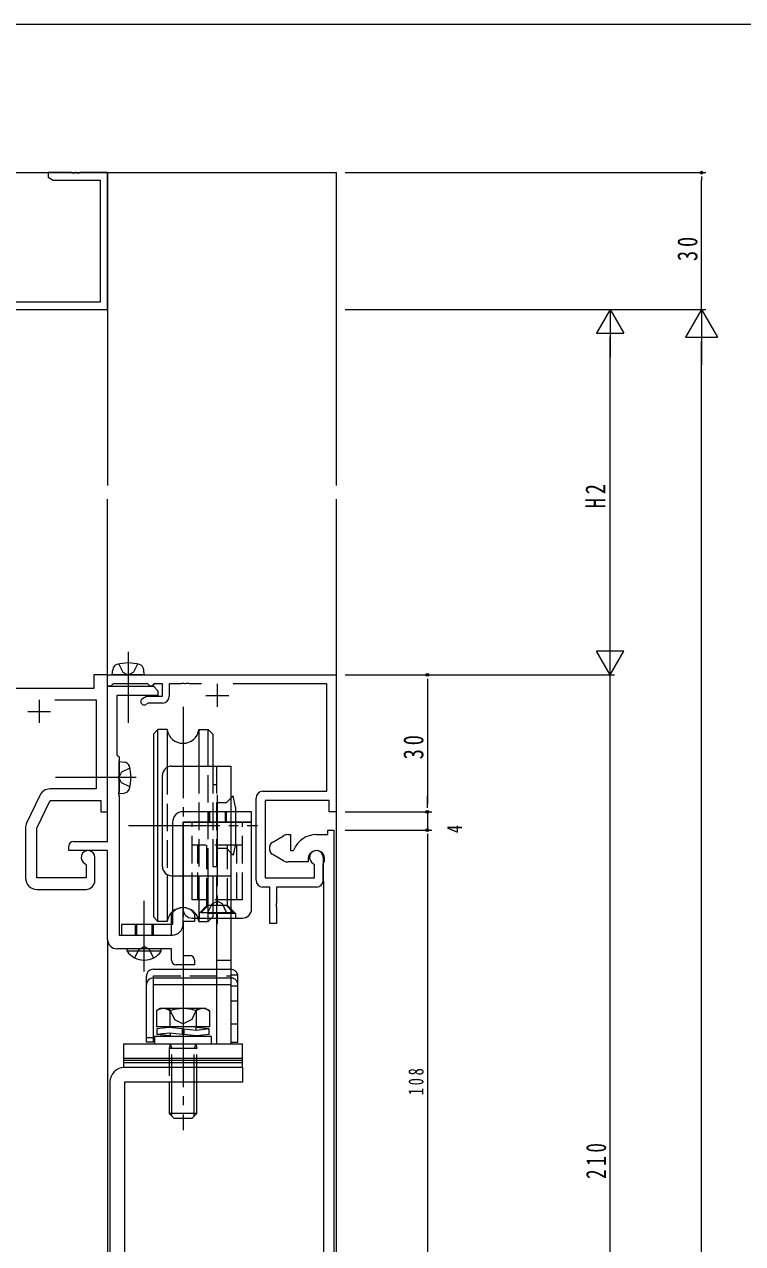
# Model space of a CAD drawing. Units: millimetres, scale not verified. Extents: x -567 to 567, y -403 to 403.
# Drawn here: x -401.9 to -244.7, y 131.9 to 399 of the extents above; entities that cross this region are included whole.
import ezdxf
from ezdxf.enums import TextEntityAlignment as Align

# ---------------------------------------------------------------- set-up
doc = ezdxf.new("R2010")
doc.units = ezdxf.units.MM
doc.header["$LTSCALE"] = 2
doc.linetypes.add('USER2', pattern=[13, 10, -1, 1, -1])
doc.linetypes.add('USER4', pattern=[4, 3, -1])
for name, color, linetype, lineweight in [('0-1_USER1', 7, 'Continuous', 18), ('0-3_YKK_11', 7, 'Continuous', 18), ('0-4_YKK_12', 2, 'Continuous', 18), ('0-5_YSS_K', 4, 'Continuous', 18), ('0-7_YKK_D', 6, 'Continuous', 18)]:
    doc.layers.add(name, color=color, linetype=linetype, lineweight=lineweight)
doc.styles.add('ＭＳ ゴシック', font='')
doc.styles.get('ＭＳ ゴシック').set_extended_font_data('MS Gothic')

msp = doc.modelspace()

# ---------------------------------------------------------------- linework, layer by layer
at = {"layer": '0-1_USER1'}
msp.add_line((537.274, 399), (-562.726, 399), dxfattribs=at)
at = {"layer": '0-3_YKK_11'}
for p, q in [((-396.709, 366.521), (-396.709, 365.521)), ((-391.667, 366.521), (-396.709, 366.521)), ((-391.484, 366.401), (-391.667, 366.521)), ((-390.934, 366.401), (-391.484, 366.401)), ((-390.75, 366.521), (-390.934, 366.401)), ((-390.667, 366.521), (-390.75, 366.521)), ((-390.484, 366.401), (-390.667, 366.521)), ((-389.934, 366.401), (-390.484, 366.401)), ((-389.75, 366.521), (-389.934, 366.401)), ((-383.709, 366.521), (-389.75, 366.521)), ((-383.709, 336.521), (-383.709, 366.521)), ((-396.709, 365.521), (-395.618, 364.891)), ((-395.618, 364.891), (-385.339, 364.891)), ((-385.339, 364.891), (-385.339, 338.151)), ((-428.709, 336.521), (-383.709, 336.521)), ((-385.339, 338.151), (-405.173, 338.151)), ((-386.709, 256.521), (-386.709, 253.521)), ((-383.709, 256.521), (-386.709, 256.521)), ((-383.709, 256.521), (-333.709, 256.521)), ((-383.709, 254.021), (-383.709, 256.521)), ((-383.709, 226.521), (-383.709, 256.521)), ((-333.709, 256.521), (-333.709, 226.521)), ((-383.709, 254.021), (-373.709, 254.021)), ((-383.709, 220.021), (-383.709, 254.021)), ((-383.009, 254.021), (-383.709, 254.021)), ((-382.709, 254.321), (-383.009, 254.021)), ((-382.509, 254.521), (-382.709, 254.321)), ((-374.909, 254.521), (-382.509, 254.521)), ((-374.709, 254.321), (-374.909, 254.521)), ((-374.409, 254.021), (-374.709, 254.321)), ((-374.009, 254.021), (-374.409, 254.021)), ((-373.709, 254.321), (-374.009, 254.021)), ((-373.509, 254.521), (-373.709, 254.321)), ((-373.709, 254.321), (-373.509, 254.521)), ((-373.709, 254.021), (-372.709, 253.021)), ((-371.709, 254.521), (-373.509, 254.521)), ((-371.709, 251.821), (-371.709, 254.521)), ((-370.209, 254.521), (-370.209, 251.821)), ((-367.667, 254.521), (-370.209, 254.521)), ((-367.484, 254.641), (-367.667, 254.521)), ((-366.934, 254.641), (-367.484, 254.641)), ((-366.75, 254.521), (-366.934, 254.641)), ((-366.667, 254.521), (-366.75, 254.521)), ((-366.484, 254.641), (-366.667, 254.521)), ((-365.934, 254.641), (-366.484, 254.641)), ((-365.75, 254.521), (-365.934, 254.641)), ((-363.168, 254.521), (-365.75, 254.521)), ((-359.709, 254.521), (-359.709, 249.521)), ((-335.709, 254.521), (-356.249, 254.521)), ((-335.709, 231.021), (-335.709, 254.521)), ((-386.709, 253.521), (-425.709, 253.521)), ((-381.709, 252.021), (-381.709, 239.021)), ((-372.709, 252.021), (-381.709, 252.021)), ((-376.076, 251.321), (-375.209, 251.821)), ((-375.209, 251.821), (-371.709, 251.821)), ((-372.709, 253.021), (-372.709, 252.021)), ((-362.209, 252.021), (-357.209, 252.021)), ((-401.209, 248.521), (-396.209, 248.521)), ((-398.709, 251.021), (-398.709, 246.021)), ((-395.245, 251.021), (-386.209, 251.021)), ((-386.209, 251.021), (-386.209, 231.521)), ((-374.807, 250.321), (-375.326, 250.022)), ((-371.709, 250.321), (-374.807, 250.321)), ((-381.709, 239.021), (-381.209, 238.521)), ((-381.209, 238.521), (-381.209, 234.479)), ((-381.209, 234.479), (-381.329, 234.296)), ((-381.329, 234.296), (-381.329, 233.746)), ((-381.329, 233.746), (-381.209, 233.563)), ((-381.209, 233.563), (-381.209, 230.979)), ((-398.587, 230.094), (-401.467, 224.03)), ((-386.209, 231.521), (-396.328, 231.521)), ((-381.209, 230.979), (-381.329, 230.796)), ((-381.329, 230.796), (-381.329, 230.246)), ((-381.329, 230.246), (-381.209, 230.063)), ((-381.209, 230.063), (-381.209, 199.521)), ((-349.709, 231.021), (-335.709, 231.021)), ((-399.209, 222.958), (-396.328, 229.021)), ((-396.328, 229.021), (-385.209, 229.021)), ((-385.209, 229.021), (-385.209, 226.521)), ((-351.209, 211.521), (-351.209, 229.521)), ((-349.209, 229.021), (-349.209, 212.021)), ((-335.209, 229.021), (-349.209, 229.021)), ((-335.209, 226.521), (-335.209, 229.021)), ((-385.209, 226.521), (-383.709, 226.521)), ((-333.709, 226.521), (-335.209, 226.521)), ((-401.709, 222.958), (-401.709, 212.021)), ((-399.209, 212.021), (-399.209, 222.958)), ((-335.509, 222.521), (-334.209, 222.521)), ((-335.509, 221.521), (-335.509, 222.521)), ((-334.209, 222.521), (-334.209, 46.521)), ((-392.209, 218.021), (-392.209, 219.021)), ((-391.209, 220.021), (-383.709, 220.021)), ((-347.709, 219.81), (-345.209, 221.253)), ((-344.209, 221.521), (-343.709, 221.521)), ((-343.709, 221.521), (-343.709, 218.021)), ((-338.009, 221.521), (-335.509, 221.521)), ((-383.709, 218.021), (-392.209, 218.021)), ((-386.509, 211.521), (-386.509, 216.521)), ((-383.709, 198.521), (-383.709, 218.021)), ((-348.209, 218.099), (-348.209, 218.944)), ((-345.209, 215.789), (-347.709, 217.233)), ((-343.709, 218.021), (-343.2, 218.021)), ((-343.2, 218.021), (-342.922, 218.209)), ((-336.509, 216.521), (-336.509, 211.521)), ((-388.617, 215.15), (-388.439, 214.876)), ((-388.439, 214.876), (-388.439, 212.021)), ((-339.809, 215.521), (-344.209, 215.521)), ((-339.809, 216.221), (-339.809, 215.521)), ((-338.439, 214.876), (-338.617, 215.15)), ((-338.439, 212.021), (-338.439, 214.876)), ((-336.509, 215.14), (-336.466, 215.294)), ((-336.509, 211.602), (-336.509, 215.14)), ((-388.439, 212.021), (-399.209, 212.021)), ((-349.209, 212.021), (-338.439, 212.021)), ((-336.468, 211.452), (-336.509, 211.602)), ((-336.464, 211.443), (-336.468, 211.452)), ((-336.454, 211.426), (-336.464, 211.443)), ((-336.449, 211.418), (-336.454, 211.426)), ((-336.409, 211.268), (-336.449, 211.418)), ((-336.409, 56.521), (-336.409, 211.268)), ((-399.209, 209.521), (-388.509, 209.521)), ((-348.209, 210.021), (-349.709, 210.021)), ((-348.209, 202.021), (-348.209, 210.021)), ((-346.709, 210.021), (-346.709, 206.479)), ((-338.009, 210.021), (-346.709, 210.021)), ((-346.709, 206.479), (-346.829, 206.296)), ((-346.829, 206.296), (-346.829, 205.746)), ((-346.829, 205.746), (-346.709, 205.563)), ((-369.709, 204.086), (-369.653, 204.26)), ((-369.709, 199.521), (-369.709, 204.086)), ((-364.764, 204.26), (-364.709, 204.086)), ((-364.709, 204.086), (-364.709, 202.521)), ((-346.709, 205.563), (-346.709, 202.021)), ((-367.209, 202.521), (-367.209, 195.021)), ((-364.709, 202.521), (-367.209, 202.521)), ((-346.709, 202.021), (-348.209, 202.021)), ((-381.209, 199.521), (-369.709, 199.521)), ((-369.709, 196.521), (-381.709, 196.521)), ((-369.709, 194.021), (-369.709, 196.521)), ((-367.209, 195.021), (-365.709, 195.021)), ((-364.709, 193.021), (-368.709, 193.021)), ((-364.709, 194.021), (-364.709, 193.021))]:
    msp.add_line(p, q, dxfattribs=at)
for centre, radius, start, end in [((-375.701, 250.671), 0.75, 119.99999, 300.00001), ((-371.709, 251.821), 1.5, 270.00001, 359.99999), ((-396.328, 229.021), 2.5, 90, 154.59228), ((-349.709, 229.521), 1.5, 90.00001, 179.99999), ((-399.209, 222.958), 2.5, 154.5923, 180), ((-391.209, 219.021), 1, 90.00001, 179.99999), ((-347.209, 218.944), 1, 119.99998, 180), ((-344.209, 219.521), 2, 89.99998, 120), ((-338.009, 216.221), 5.3, 89.99999, 157.9757), ((-388.009, 216.521), 1.5, 0.00002, 246.07405), ((-347.209, 218.099), 1, 180, 240.00002), ((-338.009, 216.221), 1.8, 328.99728, 179.99999), ((-338.009, 216.521), 1.5, 0.00002, 246.07405), ((-344.209, 217.521), 2, 240, 270.00002), ((-399.209, 212.021), 2.5, 180.00001, 269.99999), ((-388.509, 211.521), 2, 270.00001, 359.99999), ((-349.709, 211.521), 1.5, 180.00001, 269.99999), ((-338.009, 211.521), 1.5, 270.00001, 359.99999), ((-367.209, 202.521), 3, 35.43096, 144.56904), ((-381.709, 198.521), 2, 180.00001, 269.99999), ((-365.709, 194.021), 1, 0.00001, 89.99999), ((-368.709, 194.021), 1, 180.00001, 269.99999)]:
    msp.add_arc(centre, radius, start, end, dxfattribs=at)
at = {"layer": '0-4_YKK_12'}
for p, q in [((-483.709, 366.521), (-333.709, 366.521)), ((-383.709, 366.521), (-383.709, 298.021)), ((-333.709, 366.521), (-333.709, 298.021)), ((-383.709, 256.221), (-383.709, 295.021)), ((-333.709, 295.021), (-333.709, -76.979)), ((-383.709, 256.521), (-383.709, 256.221)), ((-383.709, 256.521), (-333.709, 256.521)), ((-383.709, 198.521), (-383.709, 114.521))]:
    msp.add_line(p, q, dxfattribs=at)
at = {"layer": '0-5_YSS_K', "linetype": 'USER2'}
for p, q in [((-379.209, 261.521), (-379.209, 246.021)), ((-367.209, 249.495), (-367.209, 169.604)), ((-377.455, 234.021), (-395.134, 234.021)), ((-359.709, 230.218), (-359.709, 220.221)), ((-359.709, 230.218), (-359.709, 201.946)), ((-379.158, 223.521), (-350.886, 223.521)), ((-375.709, 191.521), (-375.709, 207.021)), ((-367.209, 186.221), (-367.209, 156.81))]:
    msp.add_line(p, q, dxfattribs=at)
at = {"layer": '0-5_YSS_K'}
for p, q in [((-382.709, 256.521), (-382.611, 257.641)), ((-375.709, 256.521), (-382.709, 256.521)), ((-381.259, 258.885), (-380.354, 257.069)), ((-380.354, 257.069), (-379.209, 256.461)), ((-378.064, 257.069), (-379.209, 256.461)), ((-377.159, 258.885), (-378.064, 257.069)), ((-375.709, 256.521), (-375.807, 257.641)), ((-373.709, 243.521), (-373.709, 203.521)), ((-370.673, 244.521), (-372.709, 244.521)), ((-370.673, 244.521), (-370.673, 236.274)), ((-363.745, 244.521), (-363.745, 236.521)), ((-363.745, 244.521), (-361.709, 244.521)), ((-361.709, 236.521), (-361.709, 244.521)), ((-361.709, 244.521), (-360.709, 243.521)), ((-360.709, 243.521), (-360.709, 236.521)), ((-380.66, 235.166), (-381.269, 234.021)), ((-381.209, 230.521), (-381.209, 237.521)), ((-381.209, 237.521), (-380.089, 237.423)), ((-378.845, 236.071), (-380.66, 235.166)), ((-369.709, 236.521), (-356.709, 236.521)), ((-356.709, 236.521), (-356.709, 175.721)), ((-380.66, 232.876), (-381.269, 234.021)), ((-378.845, 231.971), (-380.66, 232.876)), ((-371.709, 214.521), (-371.709, 234.521)), ((-381.209, 230.521), (-380.089, 230.619)), ((-356.209, 230.021), (-356.709, 229.521)), ((-355.709, 227.521), (-356.209, 230.021)), ((-355.709, 227.521), (-355.709, 219.521)), ((-352.209, 226.521), (-367.209, 226.521)), ((-352.209, 224.221), (-352.209, 226.521)), ((-369.509, 224.221), (-369.509, 201.821)), ((-367.209, 224.221), (-352.209, 224.221)), ((-367.209, 201.821), (-367.209, 224.221)), ((-352.209, 224.221), (-367.209, 224.221)), ((-367.209, 224.221), (-367.209, 205.221)), ((-352.209, 205.221), (-352.209, 224.221)), ((-355.709, 219.521), (-356.209, 217.021)), ((-356.209, 217.021), (-356.709, 217.521)), ((-370.673, 212.769), (-370.673, 202.521)), ((-369.709, 212.521), (-356.709, 212.521)), ((-363.745, 212.521), (-363.745, 202.521)), ((-361.709, 202.521), (-361.709, 212.521)), ((-360.709, 212.521), (-360.709, 203.521)), ((-359.909, 212.521), (-359.909, 175.721)), ((-363.209, 204.471), (-361.709, 205.971)), ((-357.709, 205.971), (-361.709, 205.971)), ((-356.209, 204.471), (-357.709, 205.971)), ((-372.709, 202.521), (-373.709, 203.521)), ((-365.209, 203.221), (-354.209, 203.221)), ((-363.209, 204.471), (-356.209, 204.471)), ((-361.709, 202.521), (-360.709, 203.521)), ((-380.709, 201.821), (-380.709, 199.521)), ((-369.509, 201.821), (-380.709, 201.821)), ((-370.673, 202.521), (-372.709, 202.521)), ((-363.745, 202.521), (-361.709, 202.521)), ((-380.709, 199.521), (-369.509, 199.521)), ((-371.959, 196.521), (-379.459, 196.521)), ((-379.459, 196.012), (-379.459, 196.521)), ((-371.959, 196.012), (-379.459, 196.012)), ((-371.959, 196.012), (-371.959, 196.521)), ((-375.209, 176.021), (-375.209, 190.521)), ((-373.709, 192.021), (-359.909, 192.021)), ((-373.709, 190.116), (-359.909, 190.116)), ((-356.709, 190.821), (-355.209, 190.821)), ((-355.209, 176.021), (-355.209, 190.821)), ((-373.709, 188.659), (-359.909, 188.659)), ((-373.709, 176.021), (-373.709, 188.659)), ((-372.209, 183.4), (-372.982, 182.953)), ((-372.982, 182.953), (-372.982, 179.4)), ((-362.209, 183.4), (-372.209, 183.4)), ((-370.095, 182.953), (-370.095, 179.4)), ((-364.322, 182.953), (-364.322, 179.4)), ((-362.209, 183.4), (-361.435, 182.953)), ((-361.435, 182.953), (-361.435, 179.4)), ((-361.435, 179.4), (-372.982, 179.4)), ((-370.154, 179.249), (-372.909, 178.946)), ((-372.909, 178.946), (-372.909, 177.73)), ((-367.399, 178.976), (-370.154, 179.249)), ((-370.009, 179.4), (-370.009, 179.25)), ((-367.399, 178.976), (-367.399, 177.76)), ((-364.409, 179.4), (-364.409, 178.642)), ((-364.359, 179.25), (-364.409, 179.25)), ((-361.509, 178.946), (-364.359, 179.25)), ((-361.509, 178.946), (-364.263, 178.642)), ((-361.509, 177.73), (-361.509, 178.946)), ((-373.459, 177.321), (-373.459, 175.721)), ((-360.959, 177.321), (-373.459, 177.321)), ((-370.154, 178.033), (-372.909, 177.73)), ((-370.059, 177.426), (-372.909, 177.73)), ((-367.399, 177.76), (-370.154, 178.033)), ((-370.059, 177.426), (-370.009, 177.426)), ((-370.009, 178.034), (-370.009, 177.321)), ((-364.263, 178.642), (-367.019, 178.915)), ((-367.019, 178.915), (-367.019, 177.699)), ((-364.263, 177.426), (-367.019, 177.699)), ((-364.409, 177.426), (-364.409, 177.321)), ((-361.509, 177.73), (-364.263, 177.426)), ((-360.959, 175.721), (-360.959, 177.321)), ((-380.209, 175.721), (-354.209, 175.721)), ((-380.209, 175.721), (-380.209, 172.521)), ((-373.709, 176.021), (-375.209, 176.021)), ((-373.459, 175.721), (-360.959, 175.721)), ((-354.209, 172.521), (-354.209, 175.721)), ((-380.209, 172.521), (-354.209, 172.521)), ((-380.209, 172.521), (-380.209, 172.021)), ((-380.209, 172.521), (-354.209, 172.521)), ((-354.209, 172.021), (-380.209, 172.021)), ((-380.209, 172.021), (-380.209, 171.021)), ((-354.209, 171.521), (-380.209, 171.521)), ((-380.209, 171.021), (-380.209, 170.521)), ((-354.209, 172.021), (-354.209, 172.521)), ((-354.209, 171.021), (-354.209, 172.021)), ((-354.209, 170.521), (-354.209, 171.021)), ((-354.209, 170.521), (-380.209, 170.521)), ((-354.209, 170.521), (-380.007, 170.521)), ((-354.209, 170.521), (-354.209, 167.321)), ((-383.207, 167.321), (-383.207, 117.721)), ((-380.007, 167.321), (-380.007, 117.721)), ((-354.209, 167.321), (-380.007, 167.321)), ((-370.209, 167.321), (-370.209, 160.4)), ((-369.669, 160.4), (-369.669, 167.321)), ((-364.749, 160.4), (-364.749, 167.321)), ((-364.209, 160.4), (-364.209, 167.321)), ((-370.209, 160.4), (-369.209, 159.4)), ((-364.209, 160.4), (-365.209, 159.4)), ((-369.209, 159.4), (-365.209, 159.4))]:
    msp.add_line(p, q, dxfattribs=at)
at = {"layer": '0-5_YSS_K', "linetype": 'USER4'}
for p, q in [((-370.673, 236.274), (-370.673, 212.769)), ((-363.745, 236.521), (-363.745, 212.521)), ((-361.709, 212.521), (-361.709, 236.521)), ((-360.709, 236.521), (-360.709, 212.521)), ((-359.909, 236.521), (-359.909, 212.521)), ((-360.709, 232.521), (-359.909, 232.521)), ((-359.909, 228.521), (-357.709, 228.521)), ((-356.709, 229.521), (-357.709, 228.521)), ((-361.709, 226.521), (-361.709, 224.221)), ((-361.409, 226.521), (-361.409, 224.221)), ((-358.009, 226.521), (-358.009, 224.221)), ((-357.709, 224.221), (-357.709, 226.521)), ((-365.209, 207.221), (-365.209, 224.221)), ((-354.209, 207.221), (-354.209, 224.221)), ((-354.209, 219.221), (-365.209, 219.221)), ((-363.959, 207.221), (-363.959, 219.221)), ((-361.959, 205.971), (-361.959, 219.221)), ((-357.459, 205.971), (-357.459, 219.221)), ((-355.459, 207.221), (-355.459, 219.221)), ((-359.909, 218.521), (-357.709, 218.521)), ((-356.709, 217.521), (-357.709, 218.521)), ((-360.709, 214.521), (-359.909, 214.521)), ((-354.209, 207.221), (-365.209, 207.221)), ((-361.959, 205.971), (-363.709, 204.221)), ((-357.459, 205.971), (-361.959, 205.971)), ((-361.759, 204.471), (-360.854, 206.327)), ((-360.854, 206.327), (-359.709, 206.936)), ((-358.564, 206.327), (-359.709, 206.936)), ((-357.659, 204.471), (-358.564, 206.327)), ((-355.709, 204.221), (-363.709, 204.221)), ((-363.709, 204.221), (-363.709, 203.221)), ((-377.709, 201.821), (-377.709, 199.521)), ((-377.409, 201.821), (-377.409, 199.521)), ((-374.009, 201.821), (-374.009, 199.521)), ((-373.709, 199.521), (-373.709, 201.821)), ((-377.759, 194.512), (-376.854, 196.368)), ((-376.854, 196.368), (-375.709, 196.976)), ((-374.564, 196.368), (-375.709, 196.976)), ((-373.659, 194.512), (-374.564, 196.368)), ((-359.909, 194.021), (-356.709, 194.021)), ((-373.709, 190.611), (-356.709, 190.611)), ((-373.709, 188.659), (-373.709, 190.611)), ((-359.909, 192.021), (-356.709, 192.021)), ((-359.909, 190.116), (-356.709, 190.116)), ((-359.909, 188.659), (-356.709, 188.659)), ((-355.209, 188.321), (-356.709, 188.321)), ((-355.209, 185.021), (-356.709, 185.021)), ((-370.259, 183.402), (-369.109, 181.045)), ((-364.159, 183.402), (-365.309, 181.045)), ((-369.109, 181.045), (-367.209, 180.034)), ((-365.309, 181.045), (-367.209, 180.034)), ((-355.209, 180.021), (-356.709, 180.021)), ((-373.709, 177.021), (-375.209, 177.021)), ((-370.009, 175.64), (-370.209, 174.7)), ((-364.209, 174.7), (-370.209, 174.7)), ((-370.209, 174.7), (-370.209, 167.321)), ((-370.009, 175.721), (-370.009, 175.64)), ((-370.009, 175.64), (-369.669, 174.7)), ((-369.669, 167.321), (-369.669, 174.7)), ((-364.409, 175.64), (-364.749, 174.7)), ((-364.749, 167.321), (-364.749, 174.7)), ((-364.409, 175.721), (-364.409, 175.64)), ((-364.409, 175.64), (-364.209, 174.7)), ((-364.209, 167.321), (-364.209, 174.7)), ((-364.209, 160.4), (-370.209, 160.4)), ((-369.669, 159.86), (-369.669, 160.4)), ((-364.749, 159.86), (-364.749, 160.4))]:
    msp.add_line(p, q, dxfattribs=at)
at = {"layer": '0-5_YSS_K'}
for points in [[(-372.709, 202.521), (-372.709, 244.521), (-373.709, 243.521)], [(-356.709, 190.821), (-356.709, 176.021), (-355.209, 176.021)]]:
    msp.add_lwpolyline(points, dxfattribs=at)
at = {"layer": '0-5_YSS_K', "linetype": 'USER4'}
msp.add_lwpolyline([(-357.459, 205.971), (-355.709, 204.221), (-355.709, 203.221)], dxfattribs=at)
at = {"layer": '0-5_YSS_K'}
for centre, radius, start, end in [((-379.209, 250.121), 9, 74.11915, 105.88085), ((-381.316, 257.527), 1.3, 105.88085, 175), ((-377.102, 257.527), 1.3, 5, 74.11915), ((-367.209, 245.021), 3.5, 188.21321, 351.78679), ((-380.203, 236.128), 1.3, 15.88085, 85), ((-387.609, 234.021), 9, 344.11915, 15.88085), ((-369.709, 234.521), 2, 90, 180.0001), ((-380.203, 231.914), 1.3, 275, 344.11915), ((-367.209, 224.221), 2.3, 90, 180), ((-369.709, 214.521), 2, 180.0001, 270), ((-367.209, 202.021), 3.5, 8.21321, 171.78679), ((-365.209, 205.221), 2, 180, 270), ((-354.209, 205.221), 2, 270, 0), ((-369.509, 201.821), 2.3, 270, 359.99999), ((-375.709, 198.548), 4.527, 214.06671, 325.93329), ((-373.709, 190.521), 1.5, 90, 180.0001), ((-373.709, 188.616), 1.5, 90, 180.00011), ((-356.709, 190.521), 1.5, 11.53709, 90), ((-371.539, 180.844), 2.556, 55.61708, 124.38292), ((-367.209, 173.846), 9.554, 72.41276, 107.58724), ((-362.879, 180.844), 2.556, 55.61708, 124.38292), ((-380.007, 167.321), 3.2, 90, 180)]:
    msp.add_arc(centre, radius, start, end, dxfattribs=at)
at = {"layer": '0-5_YSS_K', "linetype": 'USER4'}
msp.add_arc((-356.709, 188.616), 1.5, 0, 90, dxfattribs=at)
at = {"layer": '0-7_YKK_D'}
for p, q in [((-331.709, 366.521), (-252.709, 366.521)), ((-253.709, 365.671), (-253.709, 364.821)), ((-253.709, 336.521), (-253.709, 364.821)), ((-331.709, 336.521), (-252.709, 336.521)), ((-331.709, 336.521), (-272.709, 336.521)), ((-331.709, 336.521), (-252.709, 336.521)), ((-273.709, 336.521), (-276.709, 331.325)), ((-273.709, 336.521), (-273.709, 326.129)), ((-273.709, 336.521), (-270.709, 331.325)), ((-253.709, 336.521), (-257.209, 330.459)), ((-253.709, 336.521), (-253.709, 324.397)), ((-253.709, 336.521), (-250.209, 330.459)), ((-276.709, 331.325), (-270.709, 331.325)), ((-273.709, 262.521), (-273.709, 330.521)), ((-257.209, 330.459), (-250.209, 330.459)), ((-253.709, -256.479), (-253.709, 329.521)), ((-273.709, 256.521), (-273.709, 266.914)), ((-270.709, 261.717), (-276.709, 261.717)), ((-273.709, 256.521), (-276.709, 261.717)), ((-273.709, 256.521), (-270.709, 261.717)), ((-331.709, 256.521), (-312.709, 256.521)), ((-331.709, 256.521), (-272.709, 256.521)), ((-331.709, 256.521), (-272.709, 256.521)), ((-273.709, 46.521), (-273.709, 256.521)), ((-313.709, 255.671), (-313.709, 254.821)), ((-313.709, 254.821), (-313.709, 228.221)), ((-313.709, 228.221), (-313.709, 229.921)), ((-313.709, 227.371), (-313.709, 228.221)), ((-313.709, 227.371), (-313.709, 228.221)), ((-331.709, 226.521), (-312.709, 226.521)), ((-331.709, 226.521), (-312.709, 226.521)), ((-313.709, 226.521), (-313.709, 222.518)), ((-331.709, 222.518), (-312.709, 222.518)), ((-330.709, 222.518), (-312.709, 222.518)), ((-313.709, 221.668), (-313.709, 220.818)), ((-313.709, 221.668), (-313.709, 220.818)), ((-313.709, 220.818), (-313.709, 219.118)), ((-313.709, 220.818), (-313.709, 116.221))]:
    msp.add_line(p, q, dxfattribs=at)
for centre in [(-253.709, 366.521), (-313.709, 256.521), (-313.709, 226.521), (-313.709, 226.521), (-313.709, 222.518), (-313.709, 222.518)]:
    msp.add_circle(centre, 0.3, dxfattribs=at)

# ---------------------------------------------------------------- texts
at = {"layer": '0-7_YKK_D', "color": 7, "style": 'ＭＳ ゴシック', "width": 0.8}
msp.add_text('4', height=3.299, rotation=90, dxfattribs=at).set_placement((-305.106, 221.85), align=Align.BOTTOM_LEFT)
at = {"layer": '0-7_YKK_D', "color": 7, "attachment_point": 7, "rotation": 90, "style": 'ＭＳ ゴシック'}
for s, insert, char_height in [('\\T1.37;\\W0.75;30', (-254.509, 347.151), 4.399), ('\\T1.37;\\W0.75;H2', (-274.709, 293.001), 4.399), ('\\T1.37;\\W0.75;30', (-314.509, 238.001), 4.399), ('\\T1.38;\\W0.7;108', (-314.509, 164.439), 3.299), ('\\T1.38;\\W0.7;210', (-274.509, 146.081), 4.399)]:
    msp.add_mtext(s, dxfattribs=dict(at, insert=insert, char_height=char_height))

doc.saveas('drawing.dxf')
